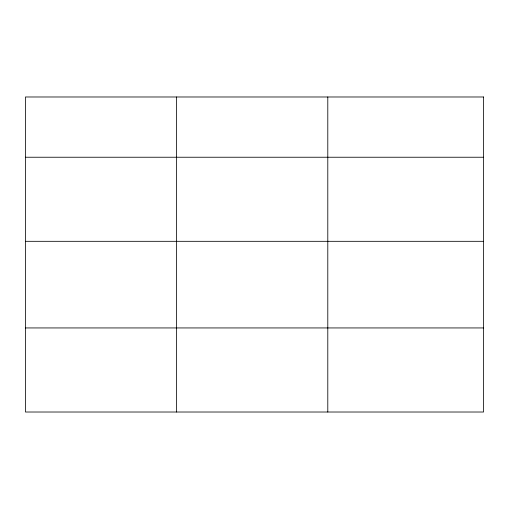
<?xml version="1.0" encoding="UTF-8"?>
<svg xmlns="http://www.w3.org/2000/svg" width="509" height="509" viewBox="0 0 509 509"><rect width="100%" height="100%" fill="white"/><g stroke="black" fill="none" stroke-linecap="round" stroke-linejoin="round"><path stroke-width="0.76" d="M25.45 157.236L483.55 157.236M25.45 241.317L483.55 241.317M25.45 327.942L483.55 327.942M327.796 96.984L327.796 412.016M176.623 96.984L176.623 412.016M483.55 96.984L25.45 96.984L25.45 412.016L483.55 412.016L483.55 96.984"/></g></svg>
